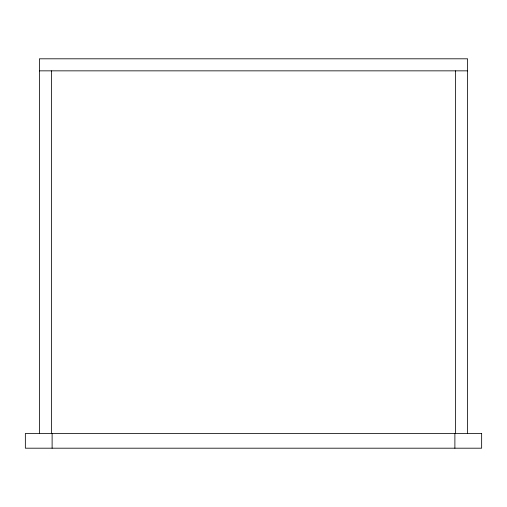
<?xml version="1.0" encoding="UTF-8"?>
<svg xmlns="http://www.w3.org/2000/svg" width="507" height="507" viewBox="0 0 507 507"><rect width="100%" height="100%" fill="white"/><g stroke="black" fill="none" stroke-linecap="round" stroke-linejoin="round"><path stroke-width="0.76" d="M39.4 70.847L467.6 70.847M467.6 433.479L467.6 58.806L39.4 58.806L39.4 433.479M455.559 70.847L455.559 433.479M454.887 433.479L454.887 448.194M52.113 433.479L52.113 448.194M51.441 70.847L51.441 433.479M481.65 433.479L25.35 433.479L25.35 448.194L481.65 448.194L481.65 433.479"/></g></svg>
